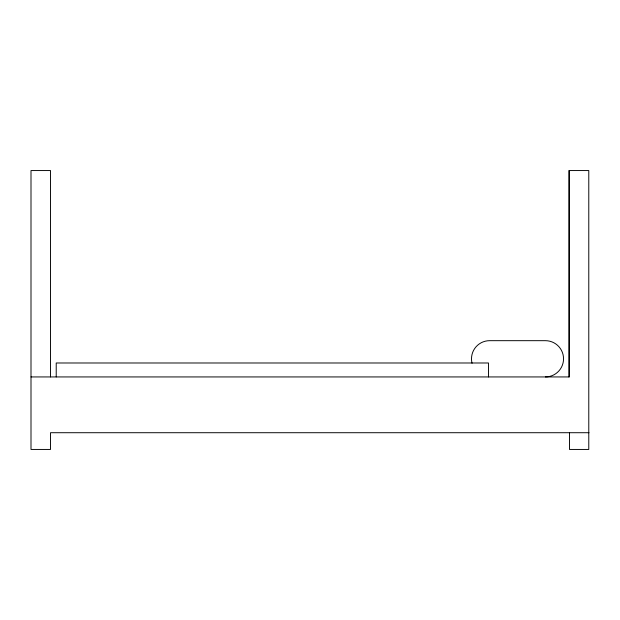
<?xml version="1.0" encoding="UTF-8"?>
<svg xmlns="http://www.w3.org/2000/svg" width="620" height="620" viewBox="0 0 620 620"><rect width="100%" height="100%" fill="white"/><g stroke="black" fill="none" stroke-linecap="round" stroke-linejoin="round"><path stroke-width="0.93" d="M31 376.937L569.369 376.937L569.369 170.554M589 432.714L50.522 432.714L50.522 449.446L31 449.446L31 170.554L50.522 170.554L50.522 376.937M569.478 432.714L569.478 449.446L588.783 449.446L588.783 170.554L568.904 170.554L568.904 376.937M488.498 376.937L488.498 362.987L56.219 362.987L56.219 376.937M472.045 363.219A18.398 18.398 0 0 1 471.502 358.81A18.127 18.127 0 0 1 489.637 340.675L545.414 340.675A18.127 18.127 0 0 1 563.541 358.81A18.127 18.127 0 0 1 545.414 376.937"/></g></svg>
